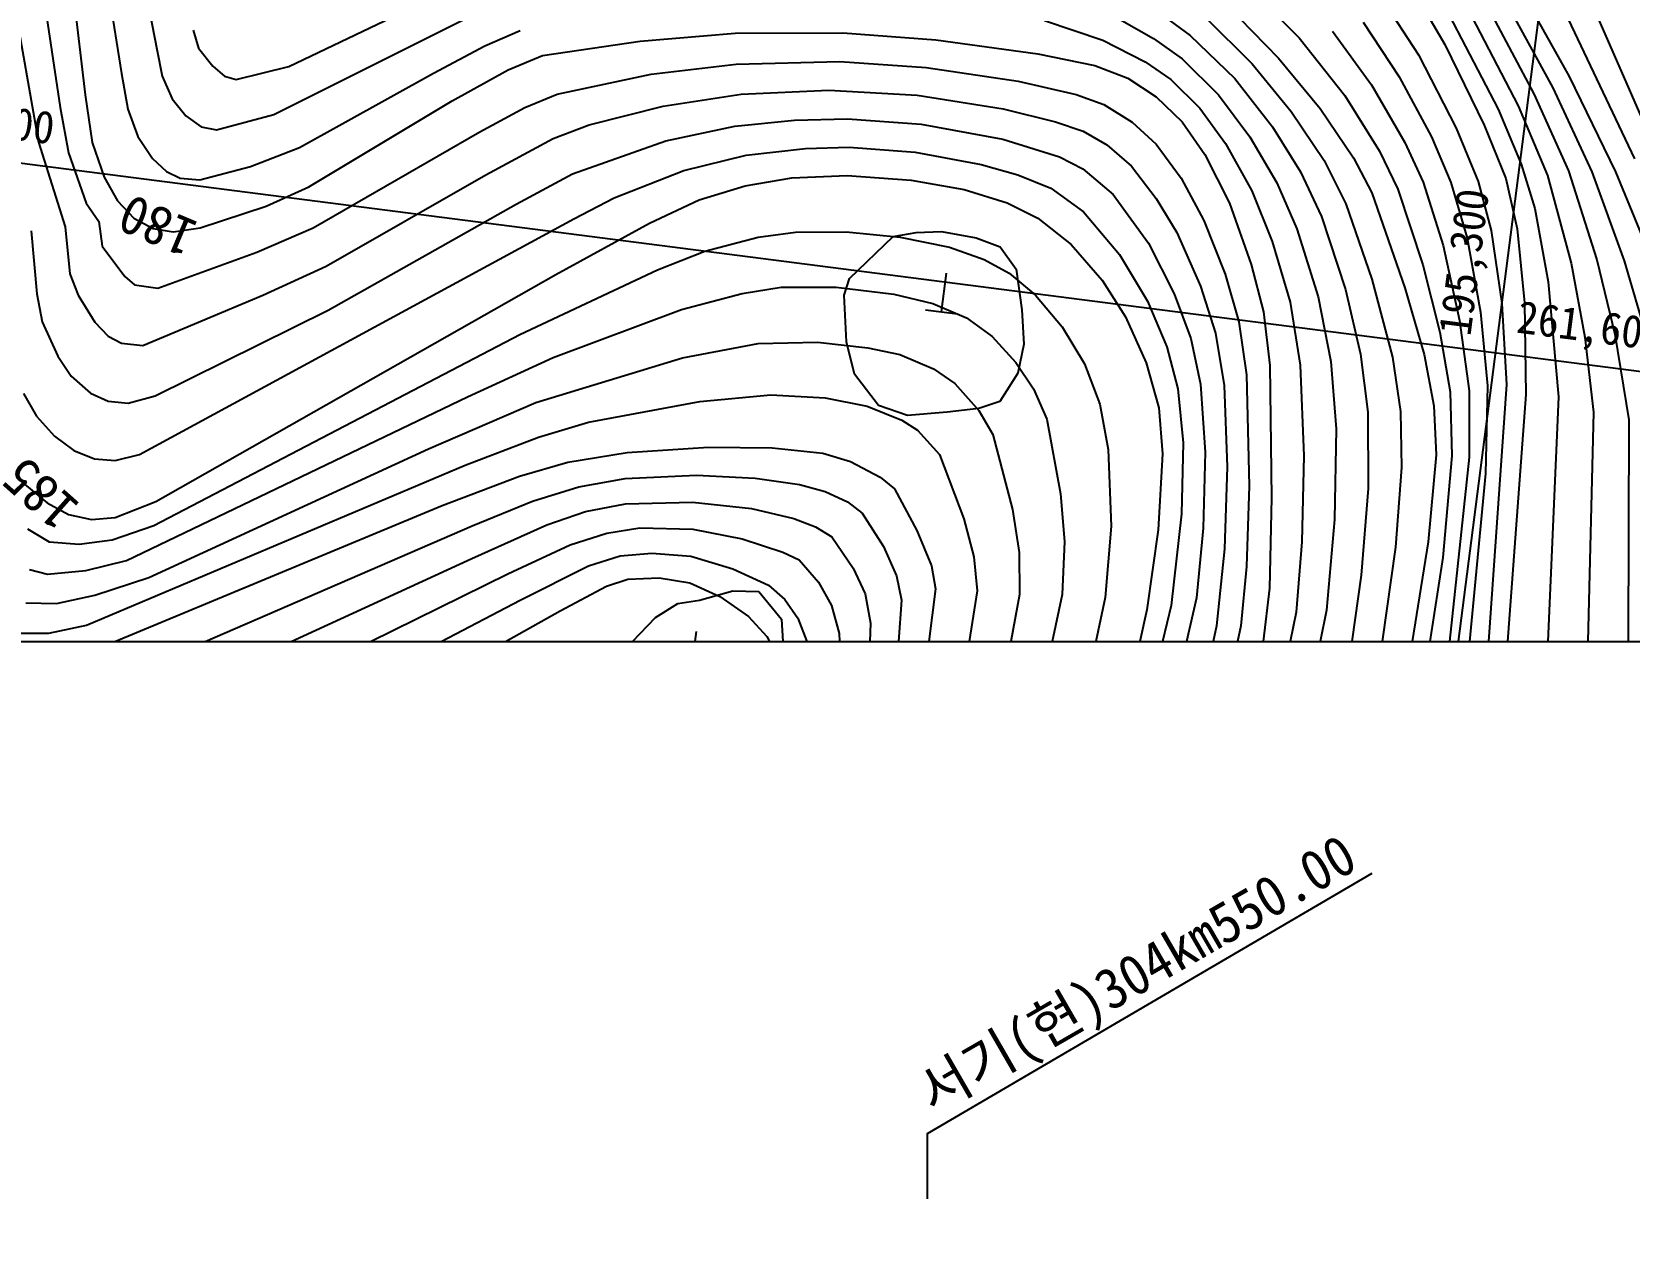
# Model space of a CAD drawing. Header units: millimetres. Extents: x 6886 to 7682, y 1103 to 1807.
# Drawn here: x 7170.6 to 7268.9, y 1362.9 to 1436.7 of the extents above; entities that cross this region are included whole.
import ezdxf
from ezdxf.enums import TextEntityAlignment as Align
from ezdxf.xclip import XClip

# ---------------------------------------------------------------- set-up
doc = ezdxf.new("R2010")
doc.units = ezdxf.units.MM
doc.header["$LTSCALE"] = 10
doc.header["$MEASUREMENT"] = 0
doc.header["$XCLIPFRAME"] = 2
doc.layers.add('TX-PAPR', color=2, linetype='Continuous', plot=False)
for name, color, linetype in [('TZ-BASE', 253, 'Continuous'), ('TZ-LEAL', 1, 'Continuous'), ('TZ-LEAT', 3, 'Continuous')]:
    doc.layers.add(name, color=color, linetype=linetype)
doc.styles.add('HANA', font='GulimChe.ttf')
doc.styles.get("Standard").update_dxf_attribs({"font": 'GulimChe.ttf'})

# ---------------------------------------------------------------- blocks, each defined once
blk = doc.blocks.new('JD-GFJ6DDFJGD34XDGH')
at = {"layer": 'TZ-BASE'}
for p, q in [((272.794, -175.909), (317.886, 175)), ((200.911, -14.483, 178), (205.608, -38.641, 178)), ((199.866, -17.462, 179), (203.408, -40.025, 179)), ((193.802, -18.638, 182), (198.307, -44.27, 182)), ((195.951, -17.708, 181), (199.642, -42.12, 181)), ((198.465, -18.453, 180), (201.179, -41.355, 180)), ((80, -30.483), (700, -110.153)), ((213.715, -39.598, 177), (224.018, -34.674, 177)), ((265.653, -35.072, 177), (269.223, -37.689, 177)), ((281.016, -35.379, 171), (283.298, -38.895, 171)), ((282.819, -34.669, 170), (284.919, -38.243, 170)), ((288.522, -35.347, 166), (291.56, -40.918, 166)), ((289.342, -34.434, 165), (292.572, -40.229, 165)), ((263.98, -36.171, 178), (266.962, -37.871, 178)), ((271.466, -35.817, 175), (274.676, -39.094, 175)), ((273.638, -35.567, 174), (275.942, -37.834, 174)), ((287.494, -35.857, 167), (290.398, -41.283, 167)), ((294.181, -36.289, 163), (300.162, -49.965, 163)), ((207.834, -37.364, 177), (208.167, -38.465, 177)), ((212.801, -42.558, 178), (224.571, -36.668, 178)), ((260.255, -36.77, 179), (263.849, -37.991, 179)), ((270.145, -36.576, 176), (273.051, -39.445, 176)), ((279.888, -36.877, 172), (282.098, -40.243, 172)), ((285.181, -36.44, 169), (288.187, -42.226, 169)), ((286.575, -36.556, 168), (289.423, -42.023, 168)), ((292.51, -36.694, 164), (296.598, -45.282, 164)), ((222.628, -40.021, 179), (225.787, -38.329, 179)), ((225.787, -38.329, 179), (227.969, -37.384, 179)), ((229.346, -38.925, 180), (235.365, -38.049, 180)), ((235.365, -38.049, 180), (241.216, -37.548, 180)), ((241.216, -37.548, 180), (247.841, -37.531, 180)), ((247.841, -37.531, 180), (253.565, -37.952, 180)), ((253.565, -37.952, 180), (259.843, -38.823, 180)), ((263.849, -37.991, 179), (266.458, -39.313, 179)), ((266.962, -37.871, 178), (268.744, -39.139, 178)), ((269.223, -37.689, 177), (271.975, -40.352, 177)), ((275.942, -37.834, 174), (278.748, -41.39, 174)), ((277.991, -37.422, 173), (280.389, -40.737, 173)), ((284.919, -38.243, 170), (287.342, -43.223, 170)), ((205.608, -38.641, 178), (205.914, -40.198, 178)), ((208.167, -38.465, 177), (209.037, -39.588, 177)), ((227.227, -39.81, 180), (229.346, -38.925, 180)), ((241.273, -39.451, 181), (247.648, -39.305, 181)), ((247.648, -39.305, 181), (252.963, -39.667, 181)), ((259.843, -38.823, 180), (263.367, -39.548, 180)), ((266.458, -39.313, 179), (268.042, -40.399, 179)), ((268.744, -39.139, 178), (270.98, -41.349, 178)), ((274.676, -39.094, 175), (277.23, -42.198, 175)), ((283.298, -38.895, 171), (285.619, -43.39, 171)), ((203.408, -40.025, 179), (203.805, -42.226, 179)), ((205.914, -40.198, 178), (206.538, -41.595, 178)), ((209.037, -39.588, 177), (209.754, -40.201, 177)), ((209.754, -40.201, 177), (210.48, -40.405, 177)), ((210.48, -40.405, 177), (213.715, -39.598, 177)), ((214.373, -44.591, 179), (222.628, -40.021, 179)), ((223.784, -41.711, 180), (227.227, -39.81, 180)), ((230.239, -41.304, 181), (236.024, -40.076, 181)), ((236.024, -40.076, 181), (241.273, -39.451, 181)), ((252.963, -39.667, 181), (258.635, -40.51, 181)), ((263.367, -39.548, 180), (265.397, -40.326, 180)), ((273.051, -39.445, 176), (275.441, -42.365, 176)), ((282.098, -40.243, 172), (284.087, -43.94, 172)), ((292.572, -40.229, 165), (295.413, -46.086, 165)), ((228.251, -42.136, 181), (230.239, -41.304, 181)), ((236.779, -42.048, 182), (241.585, -41.308, 182)), ((241.585, -41.308, 182), (246.969, -41.066, 182)), ((246.969, -41.066, 182), (252.423, -41.373, 182)), ((258.635, -40.51, 181), (262.201, -41.326, 181)), ((265.397, -40.326, 180), (267.138, -41.472, 180)), ((268.042, -40.399, 179), (269.824, -42.167, 179)), ((271.975, -40.352, 177), (274.289, -43.314, 177)), ((280.389, -40.737, 173), (282.442, -44.288, 173)), ((290.398, -41.283, 167), (292.521, -46.028, 167)), ((291.56, -40.918, 166), (293.956, -46.086, 166)), ((199.642, -42.12, 181), (200.141, -44.928, 181)), ((201.179, -41.355, 180), (201.618, -44.288, 180)), ((203.805, -42.226, 179), (204.418, -43.917, 179)), ((206.538, -41.595, 178), (207.371, -42.637, 178)), ((214.959, -47.006, 180), (223.784, -41.711, 180)), ((225.476, -43.625, 181), (228.251, -42.136, 181)), ((232.217, -43.195, 182), (236.779, -42.048, 182)), ((252.423, -41.373, 182), (257.705, -42.205, 182)), ((257.705, -42.205, 182), (260.925, -43.004, 182)), ((262.201, -41.326, 181), (263.921, -41.951, 181)), ((263.921, -41.951, 181), (265.665, -43.031, 181)), ((267.138, -41.472, 180), (268.726, -43.015, 180)), ((269.824, -42.167, 179), (271.397, -44.334, 179)), ((270.98, -41.349, 178), (272.908, -43.938, 178)), ((277.23, -42.198, 175), (279.291, -45.23, 175)), ((278.748, -41.39, 174), (280.883, -44.823, 174)), ((288.187, -42.226, 169), (289.617, -45.607, 169)), ((289.423, -42.023, 168), (291.243, -46.308, 168)), ((207.371, -42.637, 178), (208.312, -43.32, 178)), ((209.256, -43.503, 178), (212.801, -42.558, 178)), ((230, -44.035, 182), (232.217, -43.195, 182)), ((241.192, -43.278, 183), (244.868, -42.904, 183)), ((244.868, -42.904, 183), (248.12, -42.821, 183)), ((248.12, -42.821, 183), (252.662, -43.155, 183)), ((252.662, -43.155, 183), (257.694, -44.074, 183)), ((260.925, -43.004, 182), (262.639, -43.583, 182)), ((265.665, -43.031, 181), (267.139, -44.391, 181)), ((268.726, -43.015, 180), (270.133, -45.02, 180)), ((275.441, -42.365, 176), (277.471, -45.4, 176)), ((287.342, -43.223, 170), (288.663, -46.507, 170)), ((204.418, -43.917, 179), (205.314, -45.269, 179)), ((208.312, -43.32, 178), (209.256, -43.503, 178)), ((215.214, -49.532, 181), (225.476, -43.625, 181)), ((225.85, -46.281, 182), (230, -44.035, 182)), ((231.188, -46.207, 183), (236.931, -44.184, 183)), ((236.931, -44.184, 183), (241.192, -43.278, 183)), ((257.694, -44.074, 183), (261.187, -45.163, 183)), ((262.639, -43.583, 182), (264.098, -44.432, 182)), ((272.908, -43.938, 178), (274.573, -46.766, 178)), ((274.289, -43.314, 177), (276.022, -46.083, 177)), ((284.087, -43.94, 172), (285.285, -46.753, 172)), ((285.619, -43.39, 171), (286.957, -46.683, 171)), ((198.307, -44.27, 182), (199.947, -49.467, 182)), ((200.141, -44.928, 181), (201.237, -48.012, 181)), ((201.618, -44.288, 180), (202.349, -46.424, 180)), ((211.364, -45.762, 179), (214.373, -44.591, 179)), ((238.05, -45.999, 184), (241.888, -45.052, 184)), ((241.888, -45.052, 184), (245.531, -44.655, 184)), ((245.531, -44.655, 184), (248.218, -44.576, 184)), ((248.218, -44.576, 184), (252.3, -44.874, 184)), ((252.3, -44.874, 184), (256.357, -45.63, 184)), ((261.187, -45.163, 183), (262.613, -45.899, 183)), ((264.098, -44.432, 182), (265.618, -45.736, 182)), ((267.139, -44.391, 181), (268.666, -46.473, 181)), ((270.133, -45.02, 180), (271.64, -48.026, 180)), ((271.397, -44.334, 179), (273.024, -47.254, 179)), ((279.291, -45.23, 175), (280.412, -47.372, 175)), ((280.883, -44.823, 174), (282.019, -47.156, 174)), ((282.442, -44.288, 173), (283.568, -46.724, 173)), ((205.314, -45.269, 179), (206.189, -46.07, 179)), ((206.189, -46.07, 179), (207.031, -46.477, 179)), ((208.241, -46.587, 179), (211.364, -45.762, 179)), ((227.725, -48.076, 183), (231.188, -46.207, 183)), ((233.761, -47.694, 184), (238.05, -45.999, 184)), ((256.357, -45.63, 184), (258.618, -46.277, 184)), ((262.613, -45.899, 183), (264.48, -47.475, 183)), ((265.618, -45.736, 182), (267.14, -47.72, 182)), ((276.022, -46.083, 177), (277.308, -48.833, 177)), ((277.471, -45.4, 176), (278.816, -48.061, 176)), ((289.617, -45.607, 169), (290.459, -48.339, 169)), ((292.521, -46.028, 167), (294.265, -51.501, 167)), ((293.956, -46.086, 166), (295.949, -51.563, 166)), ((295.413, -46.086, 165), (297.764, -51.779, 165)), ((202.349, -46.424, 180), (203.176, -47.877, 180)), ((207.031, -46.477, 179), (208.241, -46.587, 179)), ((212.322, -48.205, 180), (214.959, -47.006, 180)), ((216.023, -51.892, 182), (225.85, -46.281, 182)), ((238.985, -47.806, 185), (241.817, -46.939, 185)), ((241.817, -46.939, 185), (244.691, -46.447, 185)), ((244.691, -46.447, 185), (248.096, -46.311, 185)), ((248.096, -46.311, 185), (252.041, -46.593, 185)), ((252.041, -46.593, 185), (255.32, -47.171, 185)), ((255.32, -47.171, 185), (257.952, -47.986, 185)), ((258.618, -46.277, 184), (260.651, -47.1, 184)), ((260.651, -47.1, 184), (262.65, -48.554, 184)), ((268.666, -46.473, 181), (270.072, -49.082, 181)), ((274.573, -46.766, 178), (275.793, -49.602, 178)), ((282.019, -47.156, 174), (283.551, -51.818, 174)), ((283.568, -46.724, 173), (284.812, -50.631, 173)), ((285.285, -46.753, 172), (286.286, -50.167, 172)), ((286.957, -46.683, 171), (287.76, -49.703, 171)), ((288.663, -46.507, 170), (289.37, -49.604, 170)), ((291.243, -46.308, 168), (292.695, -51.719, 168)), ((201.237, -48.012, 181), (202.018, -49.153, 181)), ((203.176, -47.877, 180), (204.181, -48.937, 180)), ((216.144, -54.611, 183), (227.725, -48.076, 183)), ((231.263, -48.975, 184), (233.761, -47.694, 184)), ((235.934, -49.249, 185), (238.985, -47.806, 185)), ((257.952, -47.986, 185), (259.845, -48.935, 185)), ((264.48, -47.475, 183), (266.653, -50.469, 183)), ((267.14, -47.72, 182), (268.404, -49.822, 182)), ((271.64, -48.026, 180), (272.992, -51.801, 180)), ((273.024, -47.254, 179), (274.271, -50.371, 179)), ((278.816, -48.061, 176), (280.418, -52.701, 176)), ((280.412, -47.372, 175), (282.442, -53.226, 175)), ((202.018, -49.153, 181), (202.223, -50.659, 181)), ((204.181, -48.937, 180), (205.363, -49.582, 180)), ((204.522, -63.496, 184), (231.263, -48.975, 184)), ((208.261, -49.544, 180), (212.322, -48.205, 180)), ((259.845, -48.935, 185), (261.895, -50.57, 185)), ((262.65, -48.554, 184), (264.885, -51.178, 184)), ((270.072, -49.082, 181), (271.391, -52.397, 181)), ((277.308, -48.833, 177), (278.788, -53.326, 177)), ((290.459, -48.339, 169), (291.285, -52.857, 169)), ((197.858, -49.725, 183), (198.195, -53.588, 183)), ((199.947, -49.467, 182), (200.238, -52.367, 182)), ((205.363, -49.582, 180), (206.597, -49.781, 180)), ((206.597, -49.781, 180), (208.261, -49.544, 180)), ((211.748, -51.037, 181), (215.214, -49.532, 181)), ((230.162, -52.417, 185), (235.934, -49.249, 185)), ((239.334, -50.969, 186), (242.628, -50.111, 186)), ((242.628, -50.111, 186), (244.927, -49.806, 186)), ((244.927, -49.806, 186), (248.034, -49.772, 186)), ((248.034, -49.772, 186), (251.367, -50.103, 186)), ((248.244, -52.649, 187.545), (250.94, -50.059, 187.545)), ((250.94, -50.059, 187.545), (252.359, -49.819, 187.545)), ((251.367, -50.103, 186), (254.397, -50.715, 186)), ((252.359, -49.819, 187.545), (253.922, -49.754, 187.545)), ((253.922, -49.754, 187.545), (256.04, -50.143, 187.545)), ((256.04, -50.143, 187.545), (257.536, -50.714, 187.545)), ((268.404, -49.822, 182), (269.874, -53.134, 182)), ((275.793, -49.602, 178), (277.101, -53.774, 178)), ((287.76, -49.703, 171), (288.418, -54.198, 171)), ((289.37, -49.604, 170), (289.808, -54.16, 170)), ((202.223, -50.659, 181), (203.624, -52.54, 181)), ((205.656, -53.256, 181), (211.748, -51.037, 181)), ((236.43, -52.111, 186), (239.334, -50.969, 186)), ((254.397, -50.715, 186), (256.536, -51.475, 186)), ((257.536, -50.714, 187.545), (258.506, -52.078, 187.545)), ((261.895, -50.57, 185), (263.811, -52.748, 185)), ((266.653, -50.469, 183), (268.245, -53.591, 183)), ((274.271, -50.371, 179), (275.384, -54.103, 179)), ((284.812, -50.631, 173), (285.824, -55.235, 173)), ((286.286, -50.167, 172), (287.111, -54.717, 172)), ((212.117, -53.671, 182), (216.023, -51.892, 182)), ((227.941, -56.106, 186), (236.43, -52.111, 186)), ((256.536, -51.475, 186), (258.079, -52.331, 186)), ((258.506, -52.078, 187.545), (258.87, -54.574, 187.545)), ((264.885, -51.178, 184), (266.603, -54.059, 184)), ((272.992, -51.801, 180), (273.748, -54.709, 180)), ((283.551, -51.818, 174), (284.605, -55.961, 174)), ((292.695, -51.719, 168), (293.535, -56.272, 168)), ((294.265, -51.501, 167), (295.378, -56.073, 167)), ((295.949, -51.563, 166), (297.303, -56.186, 166)), ((200.238, -52.367, 182), (200.742, -53.678, 182)), ((203.624, -52.54, 181), (204.219, -53.036, 181)), ((204.219, -53.036, 181), (205.656, -53.256, 181)), ((205.531, -66.383, 185), (230.162, -52.417, 185)), ((247.915, -53.681, 187.545), (248.244, -52.649, 187.545)), ((253.914, -54.7, 187.778), (254.22, -52.32, 187.778)), ((258.079, -52.331, 186), (259.698, -53.683, 186)), ((263.811, -52.748, 185), (265.25, -55.005, 185)), ((271.391, -52.397, 181), (272.228, -55.314, 181)), ((280.418, -52.701, 176), (281.687, -57.501, 176)), ((291.285, -52.857, 169), (291.906, -59.946, 169)), ((198.195, -53.588, 183), (198.533, -55.327, 183)), ((200.742, -53.678, 182), (201.774, -55.351, 182)), ((204.719, -56.783, 182), (212.117, -53.671, 182)), ((237.911, -54.552, 187), (241.632, -53.583, 187)), ((241.632, -53.583, 187), (244.038, -53.187, 187)), ((244.038, -53.187, 187), (247.433, -53.179, 187)), ((247.433, -53.179, 187), (250.985, -53.61, 187)), ((248.066, -56.555, 187.545), (247.915, -53.681, 187.545)), ((250.985, -53.61, 187), (253.382, -54.193, 187)), ((259.698, -53.683, 186), (261.35, -55.628, 186)), ((266.603, -54.059, 184), (267.782, -56.858, 184)), ((268.245, -53.591, 183), (269.264, -56.343, 183)), ((269.874, -53.134, 182), (270.793, -56.019, 182)), ((277.101, -53.774, 178), (277.881, -57.755, 178)), ((278.788, -53.326, 177), (279.719, -57.319, 177)), ((282.442, -53.226, 175), (283.633, -57.337, 175)), ((205.481, -59.885, 183), (216.144, -54.611, 183)), ((229.992, -57.515, 187), (237.911, -54.552, 187)), ((252.922, -54.573, 187.778), (254.906, -54.827, 187.778)), ((253.382, -54.193, 187), (255.448, -55.077, 187)), ((255.448, -55.077, 187), (257.042, -56.227, 187)), ((258.87, -54.574, 187.545), (258.98, -56.7, 187.545)), ((265.25, -55.005, 185), (266.514, -57.853, 185)), ((273.748, -54.709, 180), (274.125, -58.019, 180)), ((275.384, -54.103, 179), (276.004, -57.998, 179)), ((287.111, -54.717, 172), (287.546, -59.256, 172)), ((288.418, -54.198, 171), (288.714, -59.173, 171)), ((289.808, -54.16, 170), (289.904, -59.802, 170)), ((198.533, -55.327, 183), (199.485, -57.434, 183)), ((201.774, -55.351, 182), (202.6, -56.195, 182)), ((261.35, -55.628, 186), (262.717, -57.904, 186)), ((270.793, -56.019, 182), (271.326, -59.232, 182)), ((272.228, -55.314, 181), (272.698, -58.576, 181)), ((284.605, -55.961, 174), (285.244, -59.64, 174)), ((285.824, -55.235, 173), (286.403, -59.56, 173)), ((202.6, -56.195, 182), (203.42, -56.626, 182)), ((203.42, -56.626, 182), (204.719, -56.783, 182)), ((205.41, -67.85, 186), (227.941, -56.106, 186)), ((237.96, -57.545, 188), (242.623, -56.653, 188)), ((242.623, -56.653, 188), (246.285, -56.568, 188)), ((246.285, -56.568, 188), (249.377, -56.915, 188)), ((248.552, -58.544, 187.545), (248.066, -56.555, 187.545)), ((249.377, -56.915, 188), (251.342, -57.342, 188)), ((257.042, -56.227, 187), (258.483, -57.827, 187)), ((258.98, -56.7, 187.545), (258.624, -58.483, 187.545)), ((267.782, -56.858, 184), (268.461, -59.442, 184)), ((269.264, -56.343, 183), (269.873, -59.153, 183)), ((293.535, -56.272, 168), (294.066, -60.878, 168)), ((295.378, -56.073, 167), (296.249, -61.361, 167)), ((199.485, -57.434, 183), (200.325, -58.669, 183)), ((224.724, -59.948, 187), (229.992, -57.515, 187)), ((228.927, -60.29, 188), (237.96, -57.545, 188)), ((251.342, -57.342, 188), (253.431, -58.212, 188)), ((258.483, -57.827, 187), (259.58, -59.444, 187)), ((262.717, -57.904, 186), (263.67, -60.383, 186)), ((266.514, -57.853, 185), (267.298, -60.606, 185)), ((274.125, -58.019, 180), (274.24, -66.152, 180)), ((276.004, -57.998, 179), (276.22, -63.564, 179)), ((277.881, -57.755, 178), (278.214, -61.918, 178)), ((279.719, -57.319, 177), (280.177, -60.889, 177)), ((281.687, -57.501, 176), (282.18, -60.846, 176)), ((283.633, -57.337, 175), (284.229, -60.482, 175)), ((200.325, -58.669, 183), (201.513, -59.713, 183)), ((250.036, -60.465, 187.545), (248.552, -58.544, 187.545)), ((253.431, -58.212, 188), (254.739, -59.109, 188)), ((258.624, -58.483, 187.545), (257.5, -60.224, 187.545)), ((272.698, -58.576, 181), (272.861, -65.424, 181)), ((197.376, -59.727, 184), (198.185, -61.12, 184)), ((201.513, -59.713, 183), (202.603, -60.198, 183)), ((203.723, -70.012, 187), (224.724, -59.948, 187)), ((203.819, -60.32, 183), (205.481, -59.885, 183)), ((239.031, -60.228, 189), (243.401, -59.823, 189)), ((243.401, -59.823, 189), (246.742, -59.998, 189)), ((254.739, -59.109, 188), (256.204, -60.772, 188)), ((259.58, -59.444, 187), (260.393, -61.318, 187)), ((268.461, -59.442, 184), (268.788, -62.766, 184)), ((269.873, -59.153, 183), (270.153, -63.348, 183)), ((271.326, -59.232, 182), (271.509, -64.238, 182)), ((285.244, -59.64, 174), (285.339, -63.569, 174)), ((286.403, -59.56, 173), (286.404, -63.647, 173)), ((287.546, -59.256, 172), (287.412, -64.654, 172)), ((288.714, -59.173, 171), (287.549, -75.66, 171)), ((289.904, -59.802, 170), (288.671, -76.349, 170)), ((291.906, -59.946, 169), (291.222, -75.565, 169)), ((202.603, -60.198, 183), (203.819, -60.32, 183)), ((222.319, -63.136, 188), (228.927, -60.29, 188)), ((232.17, -61.502, 189), (239.031, -60.228, 189)), ((246.742, -59.998, 189), (249.333, -60.505, 189)), ((249.333, -60.505, 189), (251.467, -61.378, 189)), ((251.817, -61.088, 187.545), (250.036, -60.465, 187.545)), ((254.254, -60.877, 187.545), (251.817, -61.088, 187.545)), ((256.207, -60.658, 187.545), (254.254, -60.877, 187.545)), ((256.204, -60.772, 188), (257.084, -62.248, 188)), ((257.5, -60.224, 187.545), (256.207, -60.658, 187.545)), ((263.67, -60.383, 186), (264.183, -63.183, 186)), ((267.298, -60.606, 185), (267.519, -63.442, 185)), ((280.177, -60.889, 177), (280.189, -65.578, 177)), ((282.18, -60.846, 176), (282.251, -64.292, 176)), ((284.229, -60.482, 175), (284.372, -63.509, 175)), ((294.066, -60.878, 168), (293.693, -75.949, 168)), ((198.185, -61.12, 184), (199.295, -62.357, 184)), ((229.088, -62.415, 189), (232.17, -61.502, 189)), ((251.467, -61.378, 189), (252.435, -61.991, 189)), ((260.393, -61.318, 187), (261.247, -65.901, 187)), ((278.214, -61.918, 178), (278.118, -67.494, 178)), ((296.249, -61.361, 167), (296.196, -75.848, 167)), ((199.295, -62.357, 184), (200.481, -63.249, 184)), ((224.587, -64.14, 189), (229.088, -62.415, 189)), ((252.435, -61.991, 189), (253.795, -63.488, 189)), ((257.084, -62.248, 188), (258.281, -66.881, 188)), ((268.788, -62.766, 184), (268.687, -67.143, 184)), ((200.481, -63.249, 184), (201.749, -63.758, 184)), ((201.749, -63.758, 184), (203.03, -63.855, 184)), ((203.03, -63.855, 184), (204.522, -63.496, 184)), ((205.106, -71.051, 188), (222.319, -63.136, 188)), ((230.907, -63.95, 190), (234.55, -63.369, 190)), ((234.55, -63.369, 190), (239.557, -63.041, 190)), ((239.557, -63.041, 190), (243.494, -63.086, 190)), ((243.494, -63.086, 190), (246.606, -63.411, 190)), ((246.606, -63.411, 190), (248.315, -63.917, 190)), ((248.315, -63.917, 190), (250.134, -64.874, 190)), ((253.795, -63.488, 189), (255.283, -67.451, 189)), ((264.183, -63.183, 186), (264.369, -67.904, 186)), ((267.519, -63.442, 185), (267.258, -68.122, 185)), ((270.153, -63.348, 183), (270.021, -68.022, 183)), ((276.22, -63.564, 179), (276.102, -68.859, 179)), ((284.372, -63.509, 175), (283.895, -68.862, 175)), ((285.339, -63.569, 174), (284.786, -69.838, 174)), ((286.404, -63.647, 173), (284.879, -78.037, 173)), ((201.26, -73.985, 189), (224.587, -64.14, 189)), ((223.155, -66.63, 190), (227.924, -64.82, 190)), ((227.924, -64.82, 190), (230.907, -63.95, 190)), ((234.443, -64.964, 191), (238.823, -64.75, 191)), ((238.823, -64.75, 191), (242.442, -64.936, 191)), ((250.134, -64.874, 190), (251.02, -65.607, 190)), ((271.509, -64.238, 182), (271.344, -69.293, 182)), ((282.251, -64.292, 176), (281.873, -69.202, 176)), ((287.412, -64.654, 172), (286.287, -76.399, 172)), ((197.222, -65.134, 185), (198.843, -66.471, 185)), ((228.721, -66.351, 191), (231.585, -65.469, 191)), ((231.585, -65.469, 191), (234.443, -64.964, 191)), ((242.442, -64.936, 191), (245.163, -65.337, 191)), ((245.163, -65.337, 191), (246.74, -65.757, 191)), ((246.74, -65.757, 191), (248.124, -66.408, 191)), ((251.02, -65.607, 190), (252.403, -68.165, 190)), ((272.861, -65.424, 181), (272.702, -70.375, 181)), ((280.189, -65.578, 177), (279.75, -70.924, 177)), ((198.843, -66.471, 185), (200.145, -67.186, 185)), ((200.301, -76.12, 190), (223.155, -66.63, 190)), ((203.025, -67.356, 185), (205.531, -66.383, 185)), ((225.001, -67.888, 191), (228.721, -66.351, 191)), ((232, -67.006, 192), (234.451, -66.522, 192)), ((234.451, -66.522, 192), (238.58, -66.413, 192)), ((238.58, -66.413, 192), (242.213, -66.822, 192)), ((242.213, -66.822, 192), (244.813, -67.428, 192)), ((248.124, -66.408, 191), (249.033, -67.104, 191)), ((258.281, -66.881, 188), (258.691, -69.516, 188)), ((261.247, -65.901, 187), (261.495, -68.848, 187)), ((274.24, -66.152, 180), (274.108, -71.719, 180)), ((200.145, -67.186, 185), (201.568, -67.482, 185)), ((201.568, -67.482, 185), (203.025, -67.356, 185)), ((202.846, -68.751, 186), (205.41, -67.85, 186)), ((224.98, -69.885, 192), (229.608, -67.819, 192)), ((229.608, -67.819, 192), (232, -67.006, 192)), ((244.813, -67.428, 192), (246.157, -67.934, 192)), ((249.033, -67.104, 191), (250.334, -69.156, 191)), ((255.283, -67.451, 189), (255.908, -69.784, 189)), ((268.687, -67.143, 184), (268.067, -72.792, 184)), ((278.118, -67.494, 178), (277.627, -73.062, 178)), ((197.632, -68.059, 186), (198.954, -68.861, 186)), ((199.492, -78.924, 191), (225.001, -67.888, 191)), ((200.812, -68.999, 186), (202.846, -68.751, 186)), ((231.041, -69.045, 193), (233.302, -68.323, 193)), ((233.302, -68.323, 193), (235.329, -68.012, 193)), ((235.329, -68.012, 193), (238.592, -68.079, 193)), ((238.592, -68.079, 193), (241.641, -68.678, 193)), ((241.641, -68.678, 193), (244.149, -69.501, 193)), ((246.157, -67.934, 192), (247.153, -68.563, 192)), ((247.153, -68.563, 192), (248.483, -70.477, 192)), ((252.403, -68.165, 190), (253.296, -70.341, 190)), ((261.495, -68.848, 187), (261.345, -72.109, 187)), ((264.369, -67.904, 186), (263.985, -72.285, 186)), ((267.258, -68.122, 185), (266.556, -73.045, 185)), ((270.021, -68.022, 183), (269.613, -72.314, 183)), ((198.954, -68.861, 186), (200.812, -68.999, 186)), ((227.201, -70.838, 193), (231.041, -69.045, 193)), ((232.173, -70.349, 194), (234.116, -69.719, 194)), ((234.116, -69.719, 194), (236.076, -69.558, 194)), ((236.076, -69.558, 194), (238.476, -69.743, 194)), ((238.476, -69.743, 194), (241.069, -70.533, 194)), ((244.149, -69.501, 193), (245.154, -69.981, 193)), ((250.334, -69.156, 191), (251.135, -70.964, 191)), ((255.908, -69.784, 189), (256.115, -71.887, 189)), ((258.691, -69.516, 188), (258.719, -72.113, 188)), ((271.344, -69.293, 182), (270.858, -74.028, 182)), ((276.102, -68.859, 179), (275.765, -73.185, 179)), ((281.873, -69.202, 176), (281.008, -75.266, 176)), ((283.895, -68.862, 175), (282.665, -76.439, 175)), ((197.754, -70.573, 187), (198.852, -70.852, 187)), ((197.941, -82.315, 192), (224.98, -69.885, 192)), ((198.852, -70.852, 187), (201.222, -70.626, 187)), ((201.222, -70.626, 187), (203.723, -70.012, 187)), ((227.96, -72.459, 194), (232.173, -70.349, 194)), ((241.069, -70.533, 194), (243.257, -71.538, 194)), ((245.154, -69.981, 193), (246.341, -71.344, 193)), ((248.483, -70.477, 192), (249.211, -72.072, 192)), ((253.296, -70.341, 190), (253.553, -71.763, 190)), ((272.702, -70.375, 181), (272.35, -74.03, 181)), ((284.786, -69.838, 174), (281.631, -90.466, 174)), ((198.368, -85.025, 193), (227.201, -70.838, 193)), ((201.78, -72.146, 188), (205.106, -71.051, 188)), ((230.435, -73.121, 195), (233.278, -71.587, 195)), ((233.278, -71.587, 195), (234.605, -71.158, 195)), ((234.605, -71.158, 195), (236.523, -71.078, 195)), ((236.523, -71.078, 195), (238.408, -71.396, 195)), ((238.408, -71.396, 195), (240.27, -72.231, 195)), ((243.257, -71.538, 194), (244.257, -72.424, 194)), ((246.341, -71.344, 193), (247.139, -72.783, 193)), ((253.553, -71.763, 190), (249.711, -100.884, 190)), ((251.135, -70.964, 191), (251.449, -72.453, 191)), ((274.108, -71.719, 180), (273.662, -75.548, 180)), ((279.75, -70.924, 177), (279.044, -76.025, 177)), ((197.517, -72.616, 188), (199.411, -72.66, 188)), ((199.16, -87.518, 194), (227.96, -72.459, 194)), ((199.411, -72.66, 188), (201.78, -72.146, 188)), ((236.297, -73.523, 193.382), (237.684, -72.651, 193.382)), ((237.684, -72.651, 193.382), (239.005, -72.449, 193.382)), ((239.005, -72.449, 193.382), (241.056, -71.875, 193.382)), ((240.27, -72.231, 195), (242.03, -73.451, 195)), ((241.056, -71.875, 193.382), (242.674, -71.924, 193.382)), ((242.674, -71.924, 193.382), (244.063, -73.633, 193.382)), ((244.257, -72.424, 194), (245.064, -73.564, 194)), ((247.139, -72.783, 193), (247.609, -74.505, 193)), ((249.211, -72.072, 192), (249.533, -73.87, 192)), ((251.449, -72.453, 191), (250.932, -79.625, 191)), ((256.115, -71.887, 189), (251.519, -101.252, 189)), ((258.719, -72.113, 188), (253.065, -102.933, 188)), ((261.345, -72.109, 187), (254.936, -102.7, 187)), ((263.985, -72.285, 186), (262.225, -80.848, 186)), ((269.613, -72.314, 183), (264.316, -95.282, 183)), ((200.892, -89.6, 195), (230.435, -73.121, 195)), ((232.87, -77.1, 193.382), (236.297, -73.523, 193.382)), ((242.03, -73.451, 195), (243.164, -74.699, 195)), ((244.063, -73.633, 193.382), (244.17, -75.676, 193.382)), ((245.064, -73.564, 194), (245.684, -75.14, 194)), ((268.067, -72.792, 184), (262.521, -95.446, 184)), ((266.556, -73.045, 185), (264.764, -81.326, 185)), ((275.765, -73.185, 179), (272.093, -91.176, 179)), ((277.627, -73.062, 178), (273.893, -91.17, 178)), ((196.856, -74.477, 189), (198.949, -74.496, 189)), ((198.949, -74.496, 189), (201.26, -73.985, 189)), ((238.515, -76.754, 194.929), (238.82, -74.374, 194.929)), ((243.164, -74.699, 195), (244.261, -76.682, 195)), ((247.609, -74.505, 193), (247.812, -78.509, 193)), ((249.533, -73.87, 192), (249.389, -79.152, 192)), ((270.858, -74.028, 182), (266.216, -94.531, 182)), ((272.35, -74.03, 181), (268.049, -93.927, 181))]:
    blk.add_line(p, q, dxfattribs=at)
at = {"layer": 'TZ-BASE', "style": 'HANA'}
for s, height, rotation, p in [('261,600', 2, 352.67756, (190.171, -43.242, 275)), ('195,300', 2, 82.67756, (286.485, -56.252, 275)), ('180', 2.4, 157.15696, (208.232, -49.228, 180)), ('261,600', 2, 352.67756, (289.261, -55.975, 275)), ('185', 2.4, 138.30352, (200.933, -66.57, 185))]:
    blk.add_text(s, height=height, rotation=rotation, dxfattribs=at).set_placement(p)

msp = doc.modelspace()

# ---------------------------------------------------------------- linework, layer by layer
at = {"layer": 'TX-PAPR', "flags": 128}
msp.add_lwpolyline([(7672.651, 1549.176), (6972.651, 1549.176), (6972.651, 1399.176), (7672.651, 1399.176)], close=True, dxfattribs=at)
at = {"layer": 'TZ-LEAL'}
msp.add_lwpolyline([(7253.066, 1384.896), (7225.685, 1368.871), (7225.685, 1364.871)], dxfattribs=at)

# ---------------------------------------------------------------- block references
at = {"layer": 'TZ-BASE'}
ref = msp.add_blockref('JD-GFJ6DDFJGD34XDGH', (6972.651, 1474.176), dxfattribs=at)
XClip(ref).set_block_clipping_path([(-0.0000000017, -75.0000000122), (700.0000000016, 75.0000000037)])

# ---------------------------------------------------------------- texts
at = {"layer": 'TZ-LEAT'}
msp.add_text('서기(현)304km550.00', height=2.5, rotation=30, dxfattribs=at).set_placement((7239.179, 1377.664), align=Align.CENTER)

doc.saveas('drawing.dxf')
